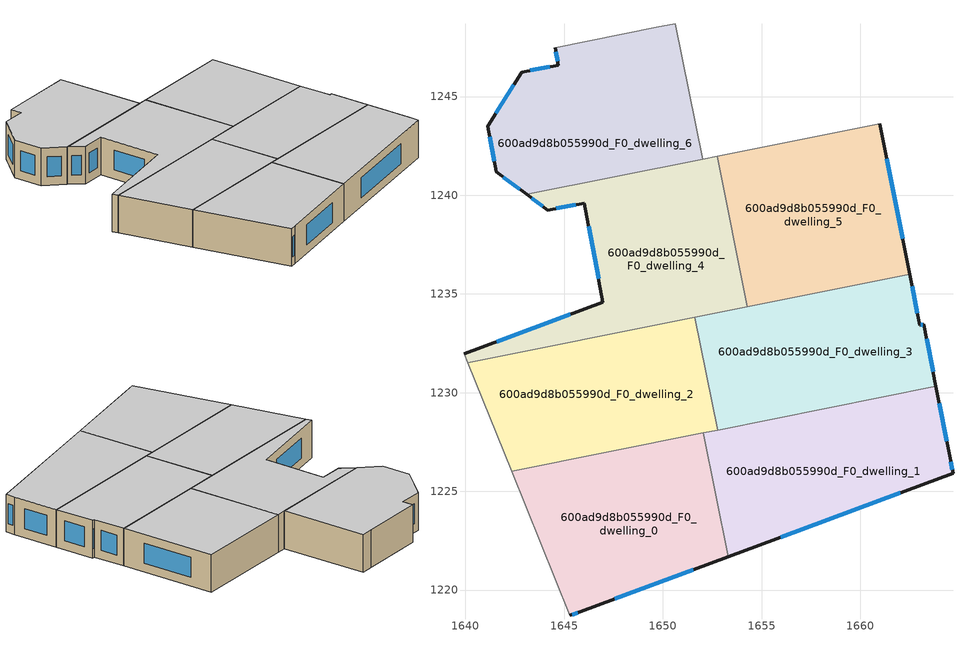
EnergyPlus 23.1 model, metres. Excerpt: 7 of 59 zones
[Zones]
600ad9d8b055990d_F0_dwelling_0
 floor ground (EU_floor_Construction): 1652.05,1227.96 1653.31,1221.69 1645.81,1218.91 1645.3,1218.72 1642.34,1226.02 z0
 wall outside (EU_wall_Construction): 1645.3,1218.72 1645.81,1218.91 1653.31,1221.69 z0:3
 wall adiabatic (EU_wall_Construction): 1642.34,1226.02 1645.3,1218.72 z0:3
 wall to 600ad9d8b055990d_F0_dwelling_1 (EU_wall_Construction): 1653.31,1221.69 1652.05,1227.96 z0:3
 wall to 600ad9d8b055990d_F0_dwelling_2 (EU_wall_Construction): 1652.05,1227.96 1642.34,1226.02 z0:3
 window (EU_Window_Construction): 1647.57,1219.56 1651.55,1221.04 / 1645.42,1218.76 1645.69,1218.86 z0.7:2.3
 ceiling to 600ad9d8b055990d_F1_dwelling_0 (EU_floor_Construction): 1653.31,1221.69 1652.05,1227.96 1642.34,1226.02 1645.3,1218.72 1645.81,1218.91 z3
600ad9d8b055990d_F0_dwelling_1
 floor ground (EU_floor_Construction): 1663.84,1230.32 1664.55,1226.69 1664.7,1225.92 1653.31,1221.69 1652.05,1227.96 z0
 wall outside (EU_wall_Construction): 1653.31,1221.69 1664.7,1225.92 1664.55,1226.69 1663.84,1230.32 z0:3
 wall to 600ad9d8b055990d_F0_dwelling_3 (EU_wall_Construction): 1663.84,1230.32 1652.78,1228.11 z0:3
 wall to 600ad9d8b055990d_F0_dwelling_2 (EU_wall_Construction): 1652.78,1228.11 1652.05,1227.96 z0:3
 window (EU_Window_Construction): 1664.39,1227.54 1664,1229.47 / 1664.67,1226.1 1664.59,1226.51 / 1655.99,1222.68 1662.03,1224.93 z0.7:2.3
 ceiling to 600ad9d8b055990d_F1_dwelling_1 (EU_floor_Construction): 1664.7,1225.92 1664.55,1226.69 1663.84,1230.32 1652.05,1227.96 1653.31,1221.69 z3
600ad9d8b055990d_F0_dwelling_2
 floor ground (EU_floor_Construction): 1651.63,1233.83 1652.78,1228.11 1642.34,1226.02 1640.11,1231.52 z0
 wall to 600ad9d8b055990d_F0_dwelling_3 (EU_wall_Construction): 1652.78,1228.11 1651.63,1233.83 z0:3
 wall adiabatic (EU_wall_Construction): 1640.11,1231.52 1642.34,1226.02 z0:3
 wall to 600ad9d8b055990d_F0_dwelling_4 (EU_wall_Construction): 1651.63,1233.83 1640.11,1231.52 z0:3
 ceiling to 600ad9d8b055990d_F1_dwelling_2 (EU_floor_Construction): 1652.78,1228.11 1651.63,1233.83 1640.11,1231.52 1642.34,1226.02 z3
600ad9d8b055990d_F0_dwelling_3
 floor ground (EU_floor_Construction): 1662.51,1236.01 1663.02,1233.42 1663.22,1233.46 1663.84,1230.32 1652.78,1228.11 1651.63,1233.83 z0
 wall outside (EU_wall_Construction): 1663.84,1230.32 1663.22,1233.46 1663.02,1233.42 1662.51,1236.01 z0:3
 wall to 600ad9d8b055990d_F0_dwelling_5 (EU_wall_Construction): 1662.51,1236.01 1654.27,1234.36 z0:3
 wall to 600ad9d8b055990d_F0_dwelling_4 (EU_wall_Construction): 1654.27,1234.36 1651.63,1233.83 z0:3
 window (EU_Window_Construction): 1663.17,1233.45 1663.06,1233.43 / 1663.69,1231.06 1663.36,1232.73 / 1662.9,1234.03 1662.63,1235.4 z0.7:2.3
 ceiling to 600ad9d8b055990d_F1_dwelling_3 (EU_floor_Construction): 1663.84,1230.32 1663.22,1233.46 1663.02,1233.42 1662.51,1236.01 1651.63,1233.83 1652.78,1228.11 z3
600ad9d8b055990d_F0_dwelling_4
 floor ground (EU_floor_Construction): 1652.75,1241.98 1654.27,1234.36 1640.11,1231.52 1639.93,1231.97 1646.97,1234.59 1646.03,1239.59 1644.17,1239.25 1643.1,1240.04 z0
 wall outside (EU_wall_Construction): 1643.1,1240.04 1644.17,1239.25 1646.03,1239.59 1646.97,1234.59 1639.93,1231.97 z0:3
 wall to 600ad9d8b055990d_F0_dwelling_5 (EU_wall_Construction): 1654.27,1234.36 1652.75,1241.98 z0:3
 wall adiabatic (EU_wall_Construction): 1639.93,1231.97 1640.11,1231.52 z0:3
 wall to 600ad9d8b055990d_F0_dwelling_6 (EU_wall_Construction): 1652.01,1241.83 1643.1,1240.04 z0:3
 wall to 600ad9d8b055990d_F0_dwelling_7 (EU_wall_Construction): 1652.75,1241.98 1652.01,1241.83 z0:3
 window (EU_Window_Construction): 1645.31,1233.98 1641.58,1232.59 / 1646.25,1238.42 1646.74,1235.77 / 1644.61,1239.33 1645.59,1239.51 / 1643.35,1239.86 1643.92,1239.44 z0.7:2.3
 ceiling to 600ad9d8b055990d_F1_dwelling_4 (EU_floor_Construction): 1654.27,1234.36 1652.75,1241.98 1643.1,1240.04 1644.17,1239.25 1646.03,1239.59 1646.97,1234.59 1639.93,1231.97 1640.11,1231.52 z3
600ad9d8b055990d_F0_dwelling_5
 floor ground (EU_floor_Construction): 1661,1243.63 1662.51,1236.01 1654.27,1234.36 1652.75,1241.98 z0
 wall outside (EU_wall_Construction): 1662.51,1236.01 1661,1243.63 z0:3
 wall to 600ad9d8b055990d_F0_dwelling_7 (EU_wall_Construction): 1661,1243.63 1652.75,1241.98 z0:3
 window (EU_Window_Construction): 1662.15,1237.8 1661.36,1241.84 z0.7:2.3
 ceiling to 600ad9d8b055990d_F1_dwelling_5 (EU_floor_Construction): 1662.51,1236.01 1661,1243.63 1652.75,1241.98 1654.27,1234.36 z3
600ad9d8b055990d_F0_dwelling_6
 floor ground (EU_floor_Construction): 1650.64,1248.7 1652.01,1241.83 1643.1,1240.04 1641.57,1241.18 1641.14,1243.51 1642.86,1246.25 1644.72,1246.59 1644.55,1247.48 z0
 wall outside (EU_wall_Construction): 1644.55,1247.48 1644.72,1246.59 1642.86,1246.25 1641.14,1243.51 1641.57,1241.18 1643.1,1240.04 z0:3
 wall to 600ad9d8b055990d_F0_dwelling_7 (EU_wall_Construction): 1652.01,1241.83 1650.64,1248.7 z0:3
 wall to 600ad9d8b055990d_F0_dwelling_8 (EU_wall_Construction): 1649.67,1248.5 1644.55,1247.48 z0:3
 wall to 600ad9d8b055990d_F0_dwelling_9 (EU_wall_Construction): 1650.64,1248.7 1649.67,1248.5 z0:3
 window (EU_Window_Construction): 1644.59,1247.27 1644.68,1246.8 / 1641.93,1240.92 1642.74,1240.31 / 1641.24,1242.96 1641.47,1241.73 / 1642.46,1245.6 1641.54,1244.15 / 1644.28,1246.51 1643.3,1246.33 z0.7:2.3
 ceiling to 600ad9d8b055990d_F1_dwelling_6 (EU_floor_Construction): 1652.01,1241.83 1650.64,1248.7 1644.55,1247.48 1644.72,1246.59 1642.86,1246.25 1641.14,1243.51 1641.57,1241.18 1643.1,1240.04 z3
[Building]
EU S2 Campaign: North Axis=0; Terrain=City; Solar Distribution=FullExterior
[Site:Location]
Budapest.Ferenc.Liszt.Intl.AP: Latitude=47.437; Longitude=19.256; Time Zone=1; Elevation=185
[SizingPeriod:WeatherFileDays]
AnnualSizingPeriod: Begin Month=1; Begin Day of Month=1; End Month=12; End Day of Month=31; Day of Week for Start Day=Monday; Use Weather File Daylight Saving Period=No; Use Weather File Rain and Snow Indicators=No
[MATERIAL]
EU_InternalMass_Material: Roughness=MediumRough; Thickness=0.1; Conductivity=1; Density=1800; Specific Heat=900; Thermal Absorptance=0.9; Solar Absorptance=0.7; Visible Absorptance=0.7
[MATERIAL:NOMASS] Roughness=MediumRough; Thermal Absorptance=0.9; Solar Absorptance=0.7; Visible Absorptance=0.7
Name | Thermal Resistance
EU_wall_NoMass | 0.832559
EU_floor_NoMass | 0.872794
[WINDOWMATERIAL:SIMPLEGLAZINGSYSTEM]
EU_Window_SimpleGlazing: UFactor=2.79869; Solar Heat Gain Coefficient=0.75; Visible Transmittance=0.75
[CONSTRUCTION]
EU_wall_Construction: EU_wall_NoMass
EU_floor_Construction: EU_floor_NoMass
EU_Window_Construction: EU_Window_SimpleGlazing
EU_InternalMass_Construction: EU_InternalMass_Material
[ZONE] Type=1; Multiplier=1; Ceiling Height=autocalculate; Floor Area=autocalculate; Part of Total Floor Area=Yes
Name | Volume
600ad9d8b055990d_F0_dwelling_0 | 195.994
600ad9d8b055990d_F0_dwelling_1 | 195.986
600ad9d8b055990d_F0_dwelling_2 | 195.964
600ad9d8b055990d_F0_dwelling_3 | 195.969
600ad9d8b055990d_F0_dwelling_4 | 195.997
600ad9d8b055990d_F0_dwelling_5 | 195.999
600ad9d8b055990d_F0_dwelling_6 | 195.98
[INTERNALMASS] Construction=EU_InternalMass_Construction
Name | Zone or ZoneList | Surface Area
600ad9d8b055990d_F0_dwelling_0_EU_InternalMass | 600ad9d8b055990d_F0_dwelling_0 | 65.3338
600ad9d8b055990d_F0_dwelling_1_EU_InternalMass | 600ad9d8b055990d_F0_dwelling_1 | 65.3289
600ad9d8b055990d_F0_dwelling_2_EU_InternalMass | 600ad9d8b055990d_F0_dwelling_2 | 65.3217
600ad9d8b055990d_F0_dwelling_3_EU_InternalMass | 600ad9d8b055990d_F0_dwelling_3 | 65.3224
600ad9d8b055990d_F0_dwelling_4_EU_InternalMass | 600ad9d8b055990d_F0_dwelling_4 | 65.3308
600ad9d8b055990d_F0_dwelling_5_EU_InternalMass | 600ad9d8b055990d_F0_dwelling_5 | 65.3299
600ad9d8b055990d_F0_dwelling_6_EU_InternalMass | 600ad9d8b055990d_F0_dwelling_6 | 65.3271
[OTHEREQUIPMENT] Fuel Type=Electricity; Design Level Calculation Method=Watts/Area; Power per Zone Floor Area=1; Fraction Latent=0; Fraction Radiant=0; Fraction Lost=0; Carbon Dioxide Generation Rate=0; EndUse Subcategory=EU_Step8_InternalGains
Name | Zone or ZoneList or Space or SpaceList | Schedule
EU_Step8_InternalGain_600ad9d8b055990d_F0_dwelling_0_f000 | 600ad9d8b055990d_F0_dwelling_0 | EU_Step8_GainSchedule_600ad9d8b055990d_F0_dwelling_0_f000
EU_Step8_InternalGain_600ad9d8b055990d_F0_dwelling_1_f000 | 600ad9d8b055990d_F0_dwelling_1 | EU_Step8_GainSchedule_600ad9d8b055990d_F0_dwelling_1_f000
EU_Step8_InternalGain_600ad9d8b055990d_F0_dwelling_2_f000 | 600ad9d8b055990d_F0_dwelling_2 | EU_Step8_GainSchedule_600ad9d8b055990d_F0_dwelling_2_f000
EU_Step8_InternalGain_600ad9d8b055990d_F0_dwelling_3_f000 | 600ad9d8b055990d_F0_dwelling_3 | EU_Step8_GainSchedule_600ad9d8b055990d_F0_dwelling_3_f000
EU_Step8_InternalGain_600ad9d8b055990d_F0_dwelling_4_f000 | 600ad9d8b055990d_F0_dwelling_4 | EU_Step8_GainSchedule_600ad9d8b055990d_F0_dwelling_4_f000
EU_Step8_InternalGain_600ad9d8b055990d_F0_dwelling_5_f000 | 600ad9d8b055990d_F0_dwelling_5 | EU_Step8_GainSchedule_600ad9d8b055990d_F0_dwelling_5_f000
EU_Step8_InternalGain_600ad9d8b055990d_F0_dwelling_6_f000 | 600ad9d8b055990d_F0_dwelling_6 | EU_Step8_GainSchedule_600ad9d8b055990d_F0_dwelling_6_f000
[ZONEVENTILATION:DESIGNFLOWRATE] Schedule=EU_AlwaysOn; Design Flow Rate Calculation Method=AirChanges/Hour; Air Changes per Hour=0.475469; Ventilation Type=Natural; Fan Pressure Rise=0; Fan Total Efficiency=1; Constant Term Coefficient=1; Temperature Term Coefficient=0; Velocity Term Coefficient=0; Velocity Squared Term Coefficient=0; Minimum Indoor Temperature=-100; Maximum Indoor Temperature=100; Delta Temperature=-100; Minimum Outdoor Temperature=-100; Maximum Outdoor Temperature=100; Maximum Wind Speed=40
Name | Zone or ZoneList or Space or SpaceList
EU_ConstantAir_600ad9d8b055990d_F0_dwelling_0 | 600ad9d8b055990d_F0_dwelling_0
EU_ConstantAir_600ad9d8b055990d_F0_dwelling_1 | 600ad9d8b055990d_F0_dwelling_1
EU_ConstantAir_600ad9d8b055990d_F0_dwelling_2 | 600ad9d8b055990d_F0_dwelling_2
EU_ConstantAir_600ad9d8b055990d_F0_dwelling_3 | 600ad9d8b055990d_F0_dwelling_3
EU_ConstantAir_600ad9d8b055990d_F0_dwelling_4 | 600ad9d8b055990d_F0_dwelling_4
EU_ConstantAir_600ad9d8b055990d_F0_dwelling_5 | 600ad9d8b055990d_F0_dwelling_5
EU_ConstantAir_600ad9d8b055990d_F0_dwelling_6 | 600ad9d8b055990d_F0_dwelling_6
[HVACTEMPLATE:THERMOSTAT] Constant Heating Setpoint=20; Constant Cooling Setpoint=50
EU_HeatOnly_600ad9d8b055990d_F0_dwelling_0; EU_HeatOnly_600ad9d8b055990d_F0_dwelling_1; EU_HeatOnly_600ad9d8b055990d_F0_dwelling_2; EU_HeatOnly_600ad9d8b055990d_F0_dwelling_3; EU_HeatOnly_600ad9d8b055990d_F0_dwelling_4; EU_HeatOnly_600ad9d8b055990d_F0_dwelling_5; EU_HeatOnly_600ad9d8b055990d_F0_dwelling_6; EU_HeatOnly_600ad9d8b055990d_F0_dwelling_7; EU_HeatOnly_600ad9d8b055990d_F0_dwelling_8; EU_HeatOnly_600ad9d8b055990d_F0_dwelling_9; EU_HeatOnly_600ad9d8b055990d_F0_dwelling_10; EU_HeatOnly_600ad9d8b055990d_F0_dwelling_11; EU_HeatOnly_600ad9d8b055990d_F0_dwelling_12; EU_HeatOnly_600ad9d8b055990d_F0_dwelling_13; EU_HeatOnly_600ad9d8b055990d_F0_dwelling_14; EU_HeatOnly_600ad9d8b055990d_F1_dwelling_0; EU_HeatOnly_600ad9d8b055990d_F1_dwelling_1; EU_HeatOnly_600ad9d8b055990d_F1_dwelling_2; EU_HeatOnly_600ad9d8b055990d_F1_dwelling_3; EU_HeatOnly_600ad9d8b055990d_F1_dwelling_4; EU_HeatOnly_600ad9d8b055990d_F1_dwelling_5; EU_HeatOnly_600ad9d8b055990d_F1_dwelling_6; EU_HeatOnly_600ad9d8b055990d_F1_dwelling_7; EU_HeatOnly_600ad9d8b055990d_F1_dwelling_8; EU_HeatOnly_600ad9d8b055990d_F1_dwelling_9; EU_HeatOnly_600ad9d8b055990d_F1_dwelling_10; EU_HeatOnly_600ad9d8b055990d_F1_dwelling_11; EU_HeatOnly_600ad9d8b055990d_F1_dwelling_12; EU_HeatOnly_600ad9d8b055990d_F1_dwelling_13; EU_HeatOnly_600ad9d8b055990d_F1_dwelling_14; EU_HeatOnly_600ad9d8b055990d_F2_dwelling_0; EU_HeatOnly_600ad9d8b055990d_F2_dwelling_1; EU_HeatOnly_600ad9d8b055990d_F2_dwelling_2; EU_HeatOnly_600ad9d8b055990d_F2_dwelling_3; EU_HeatOnly_600ad9d8b055990d_F2_dwelling_4; EU_HeatOnly_600ad9d8b055990d_F2_dwelling_5; EU_HeatOnly_600ad9d8b055990d_F2_dwelling_6; EU_HeatOnly_600ad9d8b055990d_F2_dwelling_7; EU_HeatOnly_600ad9d8b055990d_F2_dwelling_8; EU_HeatOnly_600ad9d8b055990d_F2_dwelling_9; EU_HeatOnly_600ad9d8b055990d_F2_dwelling_10; EU_HeatOnly_600ad9d8b055990d_F2_dwelling_11; EU_HeatOnly_600ad9d8b055990d_F2_dwelling_12; EU_HeatOnly_600ad9d8b055990d_F2_dwelling_13; EU_HeatOnly_600ad9d8b055990d_F2_dwelling_14; EU_HeatOnly_600ad9d8b055990d_F3_dwelling_0; EU_HeatOnly_600ad9d8b055990d_F3_dwelling_1; EU_HeatOnly_600ad9d8b055990d_F3_dwelling_2; EU_HeatOnly_600ad9d8b055990d_F3_dwelling_3; EU_HeatOnly_600ad9d8b055990d_F3_dwelling_4; EU_HeatOnly_600ad9d8b055990d_F3_dwelling_5; EU_HeatOnly_600ad9d8b055990d_F3_dwelling_6; EU_HeatOnly_600ad9d8b055990d_F3_dwelling_7; EU_HeatOnly_600ad9d8b055990d_F3_dwelling_8; EU_HeatOnly_600ad9d8b055990d_F3_dwelling_9; EU_HeatOnly_600ad9d8b055990d_F3_dwelling_10; EU_HeatOnly_600ad9d8b055990d_F3_dwelling_11; EU_HeatOnly_600ad9d8b055990d_F3_dwelling_12; EU_HeatOnly_600ad9d8b055990d_F3_dwelling_13
[HVACTEMPLATE:ZONE:IDEALLOADSAIRSYSTEM] System Availability Schedule=EU_AlwaysOn; Maximum Heating Supply Air Temperature=50; Minimum Cooling Supply Air Temperature=13; Maximum Heating Supply Air Humidity Ratio=0.0156; Minimum Cooling Supply Air Humidity Ratio=0.0077; Heating Limit=NoLimit; Cooling Limit=NoLimit; Heating Availability Schedule=EU_AlwaysOn; Cooling Availability Schedule=EU_CoolingOff; Dehumidification Control Type=ConstantSensibleHeatRatio; Cooling Sensible Heat Ratio=0.7; Dehumidification Setpoint=60; Humidification Control Type=None; Humidification Setpoint=30; Outdoor Air Method=None; Outdoor Air Flow Rate per Person=0.00944; Outdoor Air Flow Rate per Zone Floor Area=0; Outdoor Air Flow Rate per Zone=0; Demand Controlled Ventilation Type=None; Outdoor Air Economizer Type=NoEconomizer; Heat Recovery Type=None; Sensible Heat Recovery Effectiveness=0.7; Latent Heat Recovery Effectiveness=0.65
Name | Template Thermostat
600ad9d8b055990d_F0_dwelling_0 | EU_HeatOnly_600ad9d8b055990d_F0_dwelling_0
600ad9d8b055990d_F0_dwelling_1 | EU_HeatOnly_600ad9d8b055990d_F0_dwelling_1
600ad9d8b055990d_F0_dwelling_2 | EU_HeatOnly_600ad9d8b055990d_F0_dwelling_2
600ad9d8b055990d_F0_dwelling_3 | EU_HeatOnly_600ad9d8b055990d_F0_dwelling_3
600ad9d8b055990d_F0_dwelling_4 | EU_HeatOnly_600ad9d8b055990d_F0_dwelling_4
600ad9d8b055990d_F0_dwelling_5 | EU_HeatOnly_600ad9d8b055990d_F0_dwelling_5
600ad9d8b055990d_F0_dwelling_6 | EU_HeatOnly_600ad9d8b055990d_F0_dwelling_6
[SIZING:ZONE] Zone Cooling Design Supply Air Temperature Input Method=SupplyAirTemperature; Zone Cooling Design Supply Air Temperature=13; Zone Heating Design Supply Air Temperature Input Method=SupplyAirTemperature; Zone Heating Design Supply Air Temperature=50; Zone Cooling Design Supply Air Humidity Ratio=0.008; Zone Heating Design Supply Air Humidity Ratio=0.008; Cooling Design Air Flow Method=DesignDay; Cooling Design Air Flow Rate=0; Cooling Minimum Air Flow per Zone Floor Area=0.000762; Cooling Minimum Air Flow=0; Cooling Minimum Air Flow Fraction=0.2; Heating Design Air Flow Method=DesignDay; Heating Design Air Flow Rate=0; Heating Maximum Air Flow per Zone Floor Area=0.002032; Heating Maximum Air Flow=0.141576; Heating Maximum Air Flow Fraction=0.3; Account for Dedicated Outdoor Air System=No; Dedicated Outdoor Air System Control Strategy=NeutralSupplyAir; Dedicated Outdoor Air Low Setpoint Temperature for Design=autosize; Dedicated Outdoor Air High Setpoint Temperature for Design=autosize; Zone Load Sizing Method=Sensible Load Only No Latent Load; Zone Latent Cooling Design Supply Air Humidity Ratio Input Method=HumidityRatioDifference; Zone Cooling Design Supply Air Humidity Ratio Difference=0.005; Zone Latent Heating Design Supply Air Humidity Ratio Input Method=HumidityRatioDifference; Zone Humidification Design Supply Air Humidity Ratio Difference=0.005
600ad9d8b055990d_F0_dwelling_0; 600ad9d8b055990d_F0_dwelling_1; 600ad9d8b055990d_F0_dwelling_2; 600ad9d8b055990d_F0_dwelling_3; 600ad9d8b055990d_F0_dwelling_4; 600ad9d8b055990d_F0_dwelling_5; 600ad9d8b055990d_F0_dwelling_6
[SCHEDULE:CONSTANT]
Name | Hourly Value
EU_AlwaysOn | 1
EU_CoolingOff | 0
[SCHEDULE:FILE] Column Number=1; Rows to Skip at Top=0; Number of Hours of Data=8760; Column Separator=Comma; Interpolate to Timestep=No; Minutes per Item=60; Adjust Schedule for Daylight Savings=Yes
Name | File
EU_Step8_GainSchedule_600ad9d8b055990d_F0_dwelling_0_f000 | ../../schedules/600ad9d8b055990d/600ad9d8b055990d_F0_dwelling_0_f000_gain.csv
EU_Step8_GainSchedule_600ad9d8b055990d_F0_dwelling_1_f000 | ../../schedules/600ad9d8b055990d/600ad9d8b055990d_F0_dwelling_1_f000_gain.csv
EU_Step8_GainSchedule_600ad9d8b055990d_F0_dwelling_2_f000 | ../../schedules/600ad9d8b055990d/600ad9d8b055990d_F0_dwelling_2_f000_gain.csv
EU_Step8_GainSchedule_600ad9d8b055990d_F0_dwelling_3_f000 | ../../schedules/600ad9d8b055990d/600ad9d8b055990d_F0_dwelling_3_f000_gain.csv
EU_Step8_GainSchedule_600ad9d8b055990d_F0_dwelling_4_f000 | ../../schedules/600ad9d8b055990d/600ad9d8b055990d_F0_dwelling_4_f000_gain.csv
EU_Step8_GainSchedule_600ad9d8b055990d_F0_dwelling_5_f000 | ../../schedules/600ad9d8b055990d/600ad9d8b055990d_F0_dwelling_5_f000_gain.csv
EU_Step8_GainSchedule_600ad9d8b055990d_F0_dwelling_6_f000 | ../../schedules/600ad9d8b055990d/600ad9d8b055990d_F0_dwelling_6_f000_gain.csv
